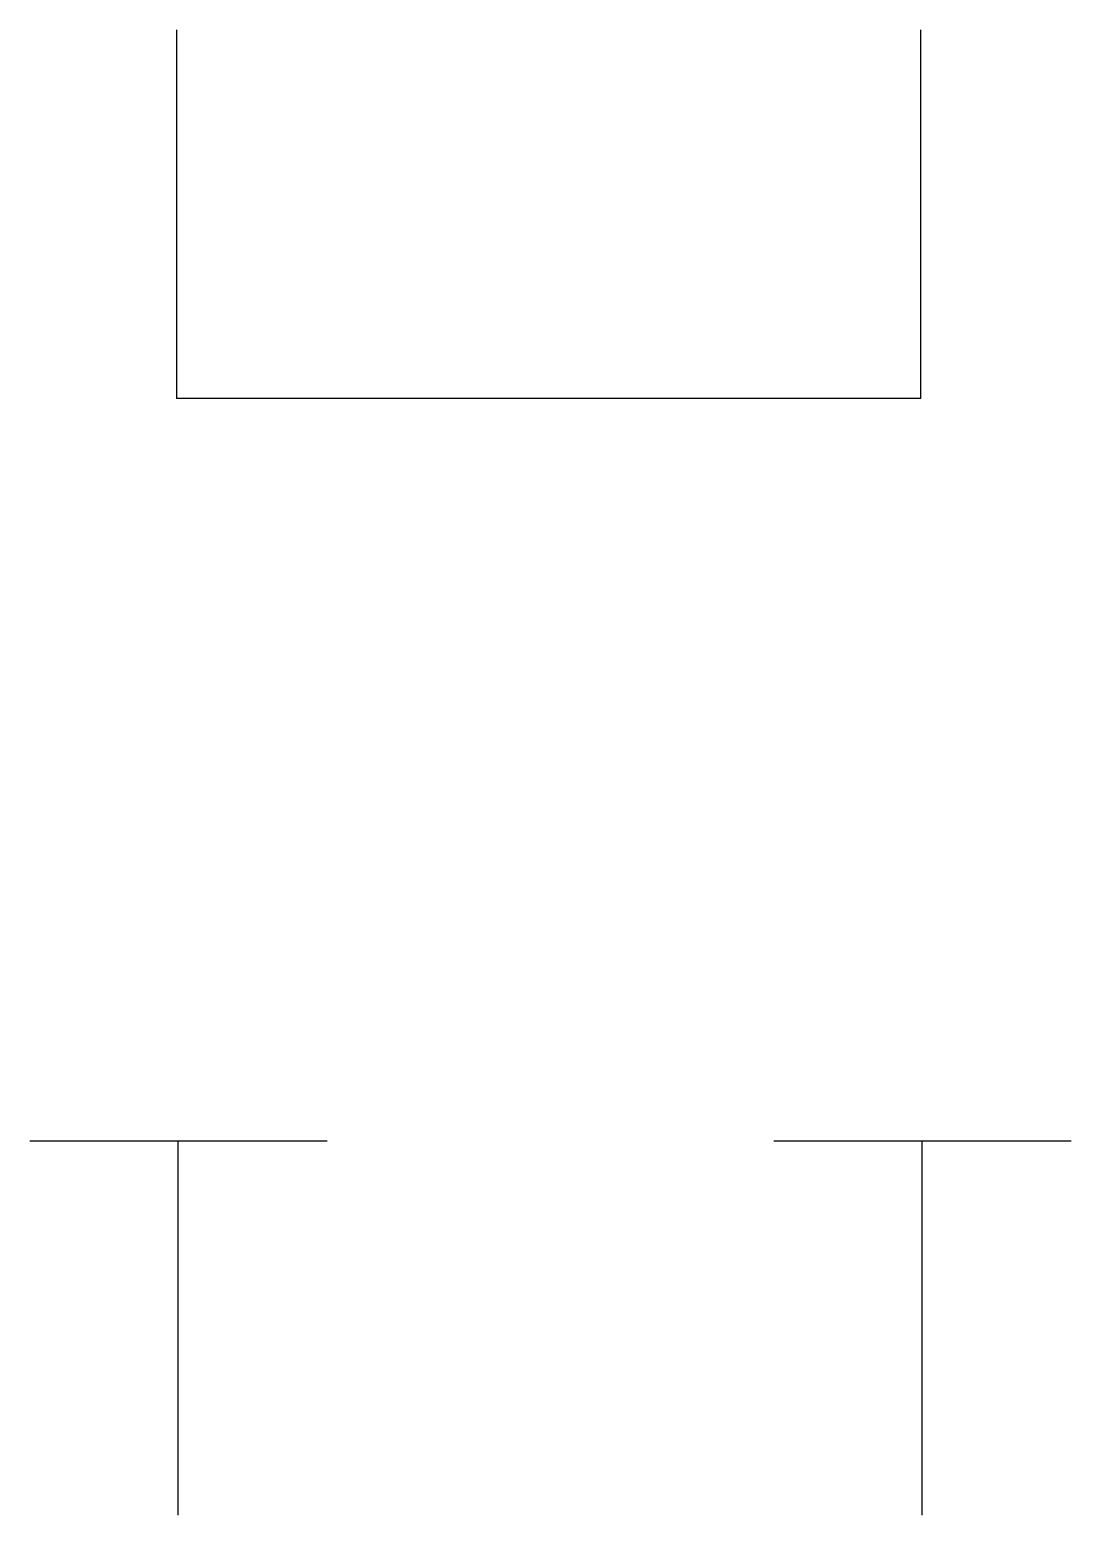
# Model space of a CAD drawing. Extents: x 836.5 to 843.5, y 263.55 to 273.53.
import ezdxf

# ---------------------------------------------------------------- set-up
doc = ezdxf.new("R2010")
doc.units = 0
doc.header["$LTSCALE"] = 5
doc.header["$MEASUREMENT"] = 0
doc.layers.add('11', color=1, linetype='CONTINUOUS')

msp = doc.modelspace()

# ---------------------------------------------------------------- linework, layer by layer
at = {"layer": '11'}
for p, q in [((837.4858, 273.5314), (837.4858, 271.0523)), ((842.4873, 271.0523), (842.4873, 273.5314)), ((842.4873, 271.0523), (837.4858, 271.0523)), ((836.4988, 266.0634), (838.4988, 266.0634)), ((837.4944, 266.0634), (837.4944, 263.5476)), ((841.4988, 266.0634), (843.4988, 266.0634)), ((842.4944, 266.0634), (842.4944, 263.5476))]:
    msp.add_line(p, q, dxfattribs=at)

doc.saveas('drawing.dxf')
